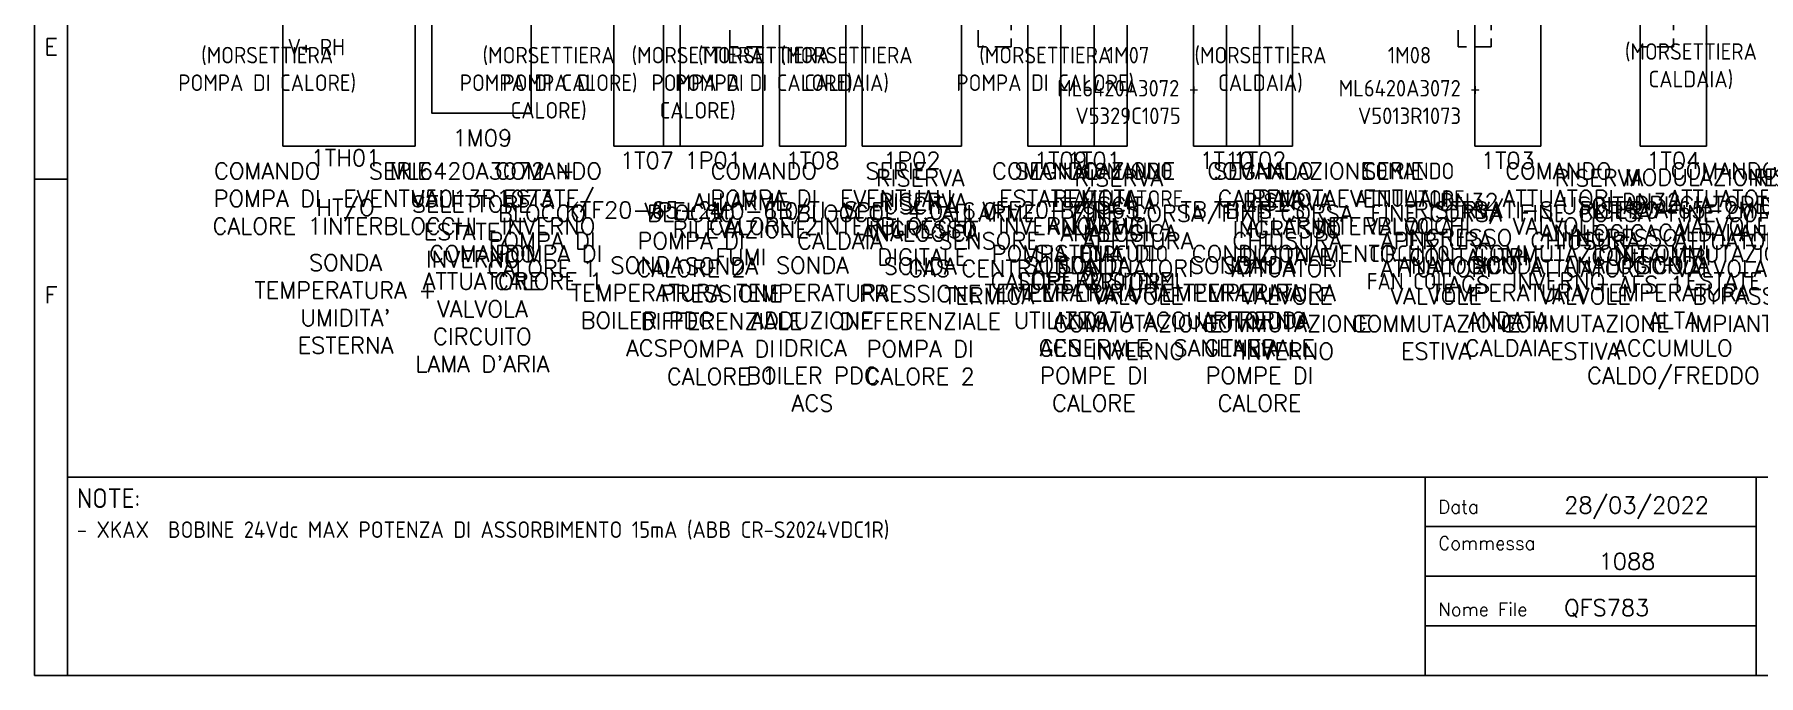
# Model space of a CAD drawing. Extents: x 15 to 425, y 8 to 282.
# Drawn here: x 15 to 275.3, y 7.5 to 104.4 of the extents above; entities that cross this region are included whole.
import ezdxf
from ezdxf.enums import TextEntityAlignment as Align

# ---------------------------------------------------------------- set-up
doc = ezdxf.new("R2010")
doc.units = 0
doc.header["$LTSCALE"] = 10
doc.linetypes.add('NASCOSTA2', pattern=[0.1875, 0.125, -0.0625])
doc.layers.get('0').update_dxf_attribs({"linetype": 'CONTINUOUS'})
for name, color, linetype in [('10', 9, 'CONTINUOUS'), ('11', 9, 'CONTINUOUS'), ('12', 9, 'CONTINUOUS'), ('5', 9, 'CONTINUOUS'), ('6', 9, 'CONTINUOUS'), ('7', 9, 'CONTINUOUS'), ('8', 9, 'CONTINUOUS'), ('9', 9, 'CONTINUOUS')]:
    doc.layers.add(name, color=color, linetype=linetype)
doc.styles.add('ROMANS', font='romans')
doc.styles.add('SIMPLEX', font='simplex')
doc.styles.add('SPAC', font='isocp.shx')

# ---------------------------------------------------------------- blocks, each defined once
blk = doc.blocks.new('MASTER2')
for p, q in [((15, 277.5), (15, 7.5)), ((15, 7.5), (20, 7.5))]:
    blk.add_line(p, q)
at = {"color": 7}
for p, q in [((15, 82.5), (20, 82.5)), ((275, 7.5), (275, 37.5)), ((225, 30), (275, 30)), ((225, 22.5), (275, 22.5)), ((225, 15), (275, 15))]:
    blk.add_line(p, q, dxfattribs=at)
at = {"color": 2}
for p, q in [((20, 37.5), (420, 37.5)), ((225, 37.5), (225, 7.5))]:
    blk.add_line(p, q, dxfattribs=at)
blk.add_lwpolyline([(20, 277.5), (420, 277.5), (420, 7.5), (20, 7.5)], close=True, dxfattribs=at)
at = {"color": 7, "style": 'ROMANS'}
for s, p in [('E', (17.5, 102.5)), ('F', (17.5, 65))]:
    blk.add_text(s, height=2.5, dxfattribs=at).set_placement(p, align=Align.MIDDLE)
at = {"color": 7, "style": 'SIMPLEX'}
for s, p in [('Data', (227, 32)), ('Commessa', (227, 26.5)), ('Nome File', (227, 16.5))]:
    blk.add_text(s, height=2, dxfattribs=at).set_placement(p)
at = {"color": 7, "style": 'ROMANS'}
for tag, p in [('DATA', (246, 32)), ('NOME-FILE', (246, 16.5))]:
    blk.add_attdef(tag, p, '', height=2.5, dxfattribs=at)
for tag, p in [('REVISIONE', (393.24, 33.84)), ('D.REV', (393.24, 29.53)), ('COMMESSA', (255.49, 23.51)), ('ESECUTORE', (390, 19.5)), ('VERIFICATORE', (390, 9.5))]:
    blk.add_attdef(tag, text='', height=2.5, dxfattribs=at).set_placement(p, align=Align.CENTER)
at = {"color": 4, "style": 'ROMANS', "oblique": 10}
for tag, p in [('IMPIANTO1', (325, 28.5)), ('IMPIANTO2', (325, 24)), ('IMPIANTO3', (325, 19.53)), ('IMPIANTO4', (325, 15.03))]:
    blk.add_attdef(tag, text='', height=3, dxfattribs=at).set_placement(p, align=Align.CENTER)

msp = doc.modelspace()

# ---------------------------------------------------------------- linework, layer by layer
at = {"layer": '11'}
for p, q in [((102.5, 87.5), (102.5, 110)), ((112.5, 110), (112.5, 87.5)), ((127.5, 87.5), (127.5, 110)), ((137.5, 110), (137.5, 87.5)), ((165, 87.5), (165, 110)), ((175, 110), (175, 87.5)), ((190, 87.5), (190, 110)), ((200, 110), (200, 87.5)), ((112.5, 87.5), (102.5, 87.5)), ((137.5, 87.5), (127.5, 87.5)), ((175, 87.5), (165, 87.5)), ((200, 87.5), (190, 87.5))]:
    msp.add_line(p, q, dxfattribs=at)
at = {"layer": '12', "linetype": 'NASCOSTA2', "ltscale": 2}
for p, q in [((125, 122.5), (125, 102.5)), ((235, 122.5), (235, 102.5)), ((262.5, 122.5), (262.5, 102.5)), ((120, 102.5), (120, 106.28)), ((230, 102.5), (230, 106.28)), ((257.5, 102.5), (257.5, 106.28)), ((125, 102.5), (120, 102.5)), ((235, 102.5), (230, 102.5)), ((262.5, 102.5), (257.5, 102.5))]:
    msp.add_line(p, q, dxfattribs=at)
at = {"layer": '7'}
msp.add_lwpolyline([(75, 110), (90, 110), (90, 92.5), (75, 92.5)], close=True, dxfattribs=at)
at = {"layer": '8', "linetype": 'NASCOSTA2', "ltscale": 2}
for p, q in [((162.5, 122.5), (162.5, 102.5)), ((157.5, 102.5), (157.5, 106.28)), ((162.5, 102.5), (157.5, 102.5))]:
    msp.add_line(p, q, dxfattribs=at)
at = {"layer": '9'}
for p, q in [((52.5, 87.5), (52.5, 110)), ((72.5, 110), (72.5, 87.5)), ((110, 87.5), (110, 110)), ((125, 110), (125, 87.5)), ((140, 87.5), (140, 110)), ((155, 110), (155, 87.5)), ((170, 87.5), (170, 110)), ((180, 110), (180, 87.5)), ((195, 87.5), (195, 110)), ((205, 110), (205, 87.5)), ((232.5, 87.5), (232.5, 110)), ((242.5, 110), (242.5, 87.5)), ((257.5, 87.5), (257.5, 110)), ((267.5, 110), (267.5, 87.5)), ((72.5, 87.5), (52.5, 87.5)), ((125, 87.5), (110, 87.5)), ((155, 87.5), (140, 87.5)), ((180, 87.5), (170, 87.5)), ((205, 87.5), (195, 87.5)), ((242.5, 87.5), (232.5, 87.5)), ((267.5, 87.5), (257.5, 87.5))]:
    msp.add_line(p, q, dxfattribs=at)

# ---------------------------------------------------------------- block references
ref = msp.add_blockref('MASTER2', (0, 0))
ref.add_attrib('DATA', '28/03/2022', (246, 32), dxfattribs={"color": 7, "height": 2.5, "style": 'ROMANS'})
ref.add_attrib('COMMESSA', '1088', dxfattribs={"color": 7, "height": 2.5, "style": 'ROMANS'}).set_placement((255.49, 23.51), align=Align.CENTER)
ref.add_attrib('NOME-FILE', 'QFS783', (246, 16.5), dxfattribs={"color": 7, "height": 2.5, "style": 'ROMANS'})

# ---------------------------------------------------------------- texts
at = {"layer": '10', "char_height": 2.5, "width": 52.5, "attachment_point": 1, "style": 'ROMANS'}
for insert in [(122.5, 83.95), (152.5, 83.95), (225, 83.95), (255, 83.95)]:
    msp.add_mtext('\\pxqc;RISERVA\\PUSCITA\\PANALOGICA', dxfattribs=dict(at, insert=insert))
at = {"layer": '11', "char_height": 2.5, "width": 52.5, "attachment_point": 1, "style": 'ROMANS'}
for s, insert in [('\\pxqc;1T07', (81.24, 86.59)), ('\\pxqc;1T08', (106.24, 86.59)), ('\\pxqc;1T09', (143.74, 86.59)), ('\\pxqc;1T10', (168.74, 86.59)), ('\\pxqc;KTF20-65-2M\\P\\PSONDA\\PTEMPERATURA\\PBOILER PDC\\PACS', (81.24, 79.09)), ('\\pxqc;TB/TI-S\\P\\PSONDA\\PTEMPERATURA\\PADDUZIONE\\PIDRICA\\PBOILER PDC\\PACS', (106.24, 79.09)), ('\\pxqc;VFF20-75P65\\P\\PSONDA\\PTEMPERATURA\\PUTILIZZO\\PACS', (143.74, 79.09)), ('\\pxqc;TB/TI-S\\P\\PSONDA\\PTEMPERATURA\\PACQUA FREDDA\\PSANITARIA', (168.74, 79.09)), ('\\pxqc;RISERVA\\PINGRESSO\\PANALOGICO', (203.74, 79.09)), ('\\pxqc;RISERVA\\PINGRESSO\\PANALOGICO', (228.74, 79.09))]:
    msp.add_mtext(s, dxfattribs=dict(at, insert=insert))
at = {"layer": '12', "char_height": 2.5, "width": 52.5, "attachment_point": 1, "style": 'ROMANS'}
for s, insert in [('\\pi18.075;SELETTORE\\P\\pi19.875;ESTATE/\\P\\pi20.25;INVERNO', (53.89, 80)), ('\\pxqc;ALLARME\\PRILEVAZIONE\\PFUMI', (95.41, 80.33)), ('\\pxqc;RISERVA\\PINGRESSO\\PDIGITALE', (122.91, 80.33)), ('\\pxqc;RISERVA\\PINGRESSO\\PDIGITALE', (177.91, 80.33)), ('\\pxqc;DN32\\P\\PCONTALITRI\\PACS', (205.41, 80.33)), ('\\pxqc;DN32\\P\\PCONTALITRI\\PAFS 1', (232.91, 80.33))]:
    msp.add_mtext(s, dxfattribs=dict(at, insert=insert))
at = {"layer": '5', "char_height": 2.5, "attachment_point": 1}
for s, insert, style in [('\\pxqc;(MORSETTIERA\\PPOMPA DI CALORE)', (23.89, 102.5), 'SPAC'), ('\\pxqc;(MORSETTIERA\\PPOMPA DI CALORE)', (66.39, 102.5), 'SPAC'), ('\\pxqc;(MORSETTIERA\\PPOMPA DI CALORE)', (98.89, 102.5), 'SPAC'), ('\\pxqc;(MORSETTIERA\\PPOMPA DI CALORE)', (141.39, 102.5), 'SPAC'), ('\\pxqc;(MORSETTIERA\\PCALDAIA)', (173.89, 102.5), 'SPAC'), ('\\pxqc;COMANDO\\PPOMPA DI\\PCALORE 1', (23.89, 85), 'ROMANS'), ('\\pxqc;SERIE\\PEVENTUALI\\PINTERBLOCCHI', (43.89, 85), 'ROMANS'), ('\\pxqc;COMANDO\\PESTATE/\\PINVERNO\\PPOMPA DI\\PCALORE 1', (66.39, 85), 'ROMANS'), ('\\pxqc;COMANDO\\PPOMPA DI\\PCALORE 2', (98.89, 85), 'ROMANS'), ('\\pxqc;SERIE\\PEVENTUALI\\PINTERBLOCCHI', (118.89, 85), 'ROMANS'), ('\\pxqc;COMANDO\\PESTATE/\\PINVERNO\\PPOMPA DI\\PCALORE 2', (141.39, 85), 'ROMANS'), ('\\pxqc;COMANDO\\PCALDAIA', (173.89, 85), 'ROMANS'), ('\\pxqc;SERIE\\PEVENTUALI\\PINTERBLOCCHI', (193.89, 85), 'ROMANS'), ('\\pxqc;COMANDO\\PATTUATORI\\PVALVOLE\\PCOMMUTAZIONE\\PINVERNO ', (218.89, 85), 'ROMANS'), ('\\pxqc;COMANDO\\PATTUATORI\\PVALVOLE\\PCOMMUTAZIONE\\PESTATE ', (243.89, 85), 'ROMANS')]:
    msp.add_mtext_dynamic_manual_height_columns(s, width=52.5, gutter_width=17.5, heights=[0], dxfattribs=dict(at, insert=insert, style=style))
at = {"layer": '5', "insert": (21.41, 35.8), "char_height": 3, "width": 205, "attachment_point": 1, "style": 'SPAC'}
msp.add_mtext('NOTE:\\P{\\H0.83333x;- XKAX  BOBINE 24Vdc MAX POTENZA DI ASSORBIMENTO 15mA (ABB CR-S2024VDC1R)}', dxfattribs=at)
at = {"layer": '6', "char_height": 2.5, "attachment_point": 1, "style": 'SPAC'}
for s, insert in [('\\pxqc;1M07', (153.89, 102.5)), ('\\pxqc;1M08', (196.39, 102.5)), ('\\pxqc;ML6420A3072 +\\PV5329C1075\\P\\PCOMANDO\\PATTUATORE\\PVALVOLA\\PCIRCUITO\\PAEROTERMI', (153.89, 97.5)), ('\\pxqc;ML6420A3072 +\\PV5013R1073\\P\\PCOMANDO\\PATTUATORE\\PVALVOLA\\PCIRCUITO\\PFAN COIL', (196.39, 97.5))]:
    msp.add_mtext_dynamic_manual_height_columns(s, width=52.5, gutter_width=17.5, heights=[0], dxfattribs=dict(at, insert=insert))
at = {"layer": '7', "char_height": 2.5, "attachment_point": 1}
for s, heights, insert, style in [('\\pxqc;(MORSETTIERA\\PCALDAIA)', [0], (238.89, 103.05), 'SPAC'), ('\\pxqc;1M09', [0], (56.39, 90), 'ROMANS'), ("\\pxqc;ML6420A3072 +\\PV5013R1073\\P\\PCOMANDO\\PATTUATORE\\PVALVOLA\\PCIRCUITO\\PLAMA D'ARIA", [0], (56.39, 85), 'ROMANS'), ('\\pxqc;SEGNALAZIONE\\PREMOTA\\PALLARME\\PSISTEMA DI\\PSUPERVISIONE', [23.45], (148.89, 85), 'ROMANS'), ('\\pxqc;SEGNALAZIONE\\PREMOTA\\PALLARME\\PCONDIZIONAMENTO', [0], (178.89, 85), 'ROMANS')]:
    msp.add_mtext_dynamic_manual_height_columns(s, width=52.5, gutter_width=17.5, heights=heights, dxfattribs=dict(at, insert=insert, style=style))
at = {"layer": '7', "insert": (240.41, 84.04), "char_height": 2.5, "width": 52.5, "attachment_point": 1, "style": 'ROMANS'}
msp.add_mtext('\\pxqc;MODULAZIONE\\PBRUCIATORE\\PCALDAIA', dxfattribs=at)
at = {"layer": '8', "char_height": 2.5, "attachment_point": 1, "style": 'SPAC'}
for s, insert in [('\\pxqc;(MORSETTIERA\\PPOMPA DI\\PCALORE)', (66.39, 102.5)), ('\\pxqc;(MORSETTIERA\\PPOMPA DI\\PCALORE)', (88.89, 102.5)), ('\\pxqc;(MORSETTIERA\\PCALDAIA)', (111.39, 102.5))]:
    msp.add_mtext_dynamic_manual_height_columns(s, width=52.5, gutter_width=17.5, heights=[0], dxfattribs=dict(at, insert=insert))
at = {"layer": '8', "char_height": 2.5, "width": 52.5, "attachment_point": 1, "style": 'ROMANS'}
for s, insert in [('\\pxqc;BLOCCO\\PPOMPA DI\\PCALORE 1', (65.41, 78.6)), ('\\pxqc;BLOCCO\\PPOMPA DI\\PCALORE 2', (87.91, 78.6)), ('\\pxqc;BLOCCO\\PCALDAIA', (110.41, 78.6)), ('\\pxqc;ALLARME\\PSENSORE\\PGAS CENTRALE\\PTERMICA', (132.91, 78.6)), ('\\pxqc;FINE CORSA\\PAPERTURA\\PATTUATORI\\PVALVOLE\\PCOMMUTAZIONE\\PINVERNO ', (155.41, 78.6)), ('\\pxqc;FINE CORSA\\PCHIUSURA\\PATTUATORI\\PVALVOLE\\PCOMMUTAZIONE\\PINVERNO ', (177.91, 78.6)), ('\\pxqc;FINE CORSA\\PAPERTURA\\PATTUATORI\\PVALVOLE\\PCOMMUTAZIONE\\PESTIVA ', (200.41, 78.6)), ('\\pxqc;FINE CORSA\\PCHIUSURA\\PATTUATORI\\PVALVOLE\\PCOMMUTAZIONE\\PESTIVA ', (222.91, 78.6)), ('\\pxqc;FINE CORSA\\PATTUATORE\\PVALVOLA 1\\PBYPASS\\PIMPIANTI', (245.41, 78.6))]:
    msp.add_mtext(s, dxfattribs=dict(at, insert=insert))
at = {"layer": '9', "char_height": 2.5, "attachment_point": 1}
for s, insert, width, style in [('\\pxqc;V+', (52.5, 103.72), 5, 'SPAC'), ('\\pxqc;RH', (57.5, 103.72), 5, 'SPAC'), ('\\pxqc;1TH01', (35.72, 86.98), 52.5, 'ROMANS'), ('\\pxqc;1P01', (91.24, 86.59), 52.5, 'ROMANS'), ('\\pxqc;1P02', (121.24, 86.59), 52.5, 'ROMANS'), ('\\pxqc;1T01', (148.74, 86.59), 52.5, 'ROMANS'), ('\\pxqc;1T02', (173.74, 86.59), 52.5, 'ROMANS'), ('\\pxqc;1T03', (211.24, 86.59), 52.5, 'ROMANS'), ('\\pxqc;1T04', (236.24, 86.59), 52.5, 'ROMANS'), ("\\pxqc;HT/O\\P\\PSONDA\\PTEMPERATURA +\\PUMIDITA'\\PESTERNA", (35.72, 79.48), 52.5, 'ROMANS'), ('\\pxqc;VPEL 4.0-6.0\\P\\PSONDA\\PPRESSIONE\\PDIFFERENZIALE\\PPOMPA DI\\PCALORE 1', (92.5, 78.95), 52.5, 'ROMANS'), ('\\pxqc;VPEL 4.0-6.0\\P\\PSONDA\\PPRESSIONE\\PDIFFERENZIALE\\PPOMPA DI\\PCALORE 2', (122.5, 78.95), 52.5, 'ROMANS'), ('\\pxqc;TB/TI-S\\P\\PSONDA\\PTEMPERATURA\\PANDATA\\PGENERALE\\PPOMPE DI\\PCALORE', (148.74, 79.09), 52.5, 'ROMANS'), ('\\pxqc;TB/TI-S\\P\\PSONDA\\PTEMPERATURA\\PRITORNO\\PGENERALE\\PPOMPE DI\\PCALORE', (173.74, 79.09), 52.5, 'ROMANS'), ('\\pxqc;TB/TI-S\\P\\PSONDA\\PTEMPERATURA\\PANDATA\\PCALDAIA', (211.24, 79.09), 52.5, 'ROMANS'), ('\\pxqc;KTF20-65-2M\\P\\PSONDA\\PTEMPERATURA\\PALTA\\PACCUMULO\\PCALDO/FREDDO', (236.24, 79.09), 52.5, 'ROMANS')]:
    msp.add_mtext(s, dxfattribs=dict(at, insert=insert, width=width, style=style))

doc.saveas('drawing.dxf')
